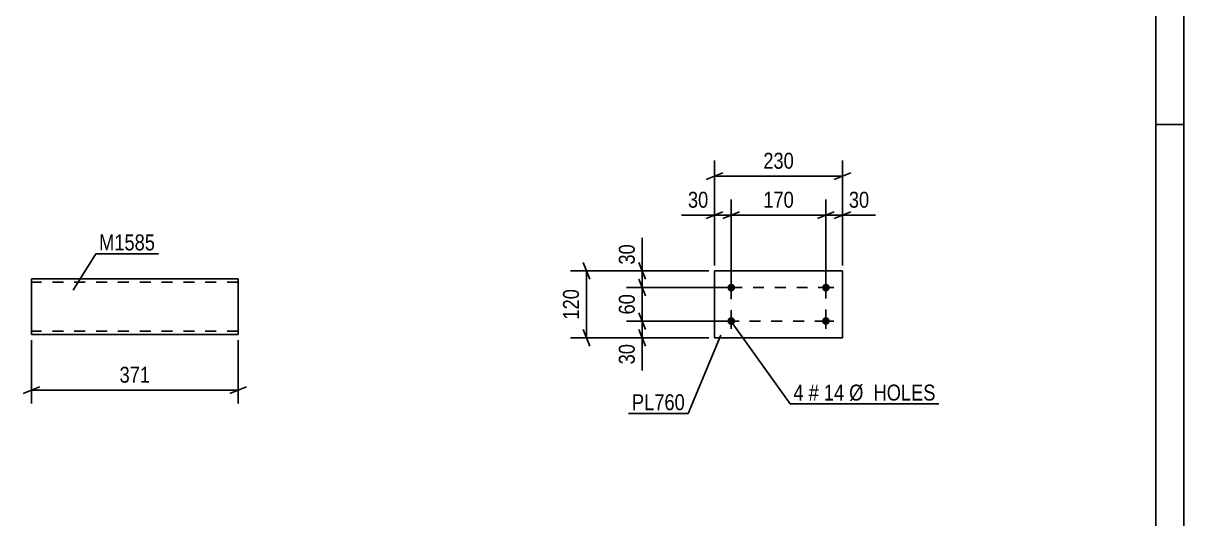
# Model space of a CAD drawing. Header units: millimetres. Extents: x 0 to 1189, y 0 to 841.
# Drawn here: x 980.6 to 1189, y 227.2 to 316.2 of the extents above; entities that cross this region are included whole.
import ezdxf

# ---------------------------------------------------------------- set-up
doc = ezdxf.new("R2010")
doc.units = ezdxf.units.MM
doc.linetypes.add('DXK_LINE_DOT2', pattern=[3.9198, 1.9599, -1.9599])
doc.styles.add('Arial Narrow', font='ARIALN.TTF', dxfattribs={"height": 0.2})

# ---------------------------------------------------------------- blocks, each defined once
blk = doc.blocks.new('Unknown-318890741-1126')
at = {"color": 5, "linetype": 'Continuous'}
for p, q in [((1189, 0), (1189, 841)), ((1184, 5), (1184, 836)), ((1189, 298), (1184, 298))]:
    blk.add_line(p, q, dxfattribs=at)
blk = doc.blocks.new('Part-318890741-19686 - 19685')
at = {"color": 2, "linetype": 'Continuous'}
for p, q in [((1104.73, 271.73), (1104.73, 259.73)), ((1104.73, 271.73), (1127.73, 271.73)), ((1127.73, 271.73), (1127.73, 259.73)), ((1104.73, 259.73), (1127.73, 259.73))]:
    blk.add_line(p, q, dxfattribs=at)
blk = doc.blocks.new('Bolt-318890741-19687 - 19685')
at = {"linetype": 'Continuous'}
for points in [[(1107.73, 268.03, -1), (1107.73, 269.43, -1)], [(1124.73, 268.03, -1), (1124.73, 269.43, -1)], [(1107.73, 262.03, -1), (1107.73, 263.43, -1)], [(1124.73, 262.03, -1), (1124.73, 263.43, -1)]]:
    blk.add_hatch(color=1, dxfattribs=at).paths.add_polyline_path(points)
at = {"color": 1, "linetype": 'Continuous'}
for p, q in [((1107.73, 270.13), (1107.73, 267.33)), ((1124.73, 270.13), (1124.73, 267.33)), ((1109.13, 268.73), (1106.33, 268.73)), ((1126.13, 268.73), (1123.33, 268.73)), ((1109.13, 262.73), (1106.33, 262.73)), ((1107.73, 264.13), (1107.73, 261.33)), ((1126.13, 262.73), (1123.33, 262.73)), ((1124.73, 264.13), (1124.73, 261.33))]:
    blk.add_line(p, q, dxfattribs=at)
blk = doc.blocks.new('Part-318890741-19702 - 19701')
at = {"color": 2, "linetype": 'Continuous'}
for p, q in [((1019.16, 270.31), (982.08, 270.31)), ((982.08, 270.31), (982.08, 260.4)), ((1019.16, 270.31), (1019.16, 260.31)), ((982.08, 260.31), (982.08, 260.4)), ((1019.16, 260.31), (982.08, 260.31))]:
    blk.add_line(p, q, dxfattribs=at)
at = {"color": 7, "linetype": 'DXK_LINE_DOT2'}
for p, q in [((1019.16, 269.71), (982.08, 269.71)), ((982.08, 260.91), (982.08, 260.95)), ((1019.16, 260.91), (982.08, 260.91)), ((1019.16, 260.91), (1019.16, 260.95))]:
    blk.add_line(p, q, dxfattribs=at)
blk = doc.blocks.new('Rectangle-318890741-30286 - 19685')
at = {"color": 1, "linetype": 'DXK_LINE_DOT2'}
blk.add_lwpolyline([(1107.73, 268.73), (1124.73, 268.73), (1124.73, 262.73), (1107.73, 262.73), (1107.73, 268.73)], close=True, dxfattribs=at)
blk = doc.blocks.new('StraightDimension-318890741-20201 - 19685')
at = {"color": 7, "linetype": 'Continuous'}
for p, q in [((1106.73, 262.73), (1088.9, 262.73)), ((1091.15, 264.23), (1092.35, 261.23)), ((1091.75, 259.73), (1091.75, 262.73)), ((1092.35, 258.23), (1091.15, 261.23)), ((1103.73, 259.73), (1088.9, 259.73))]:
    blk.add_line(p, q, dxfattribs=at)
at = {"color": 0}
blk.add_wipeout([(1091, 259.21), (1086.8, 259.21), (1086.8, 254.35), (1091, 254.35)], dxfattribs=at)
at = {"color": 7, "linetype": 'Continuous'}
blk.add_line((1091.75, 259.73), (1091.75, 253.83), dxfattribs=at)
blk.add_line((1091.75, 259.73), (1091.75, 253.83), dxfattribs=at)
at = {"color": 3, "style": 'Arial Narrow'}
blk.add_text('30', height=2.863, rotation=90.0002, dxfattribs=at).set_placement((1090.4, 254.95))
blk = doc.blocks.new('StraightDimension-318890741-20199 - 19685')
at = {"color": 7, "linetype": 'Continuous'}
for p, q in [((1091.15, 273.23), (1092.35, 270.23)), ((1103.73, 271.73), (1088.9, 271.73)), ((1091.75, 268.73), (1091.75, 271.73)), ((1092.35, 267.23), (1091.15, 270.23)), ((1106.73, 268.73), (1088.9, 268.73))]:
    blk.add_line(p, q, dxfattribs=at)
at = {"color": 0}
blk.add_wipeout([(1091, 277.12), (1086.8, 277.12), (1086.8, 272.26), (1091, 272.26)], dxfattribs=at)
at = {"color": 7, "linetype": 'Continuous'}
blk.add_line((1091.75, 271.73), (1091.75, 277.64), dxfattribs=at)
blk.add_line((1091.75, 271.73), (1091.75, 277.64), dxfattribs=at)
at = {"color": 3, "style": 'Arial Narrow'}
blk.add_text('30', height=2.863, rotation=90.0002, dxfattribs=at).set_placement((1090.4, 272.86))
blk = doc.blocks.new('StraightDimension-318890741-20200 - 19685')
at = {"color": 7, "linetype": 'Continuous'}
for p, q in [((1091.15, 270.23), (1092.35, 267.23)), ((1106.73, 268.73), (1088.9, 268.73)), ((1091.75, 262.73), (1091.75, 268.73)), ((1106.73, 262.73), (1088.9, 262.73)), ((1092.35, 261.23), (1091.15, 264.23))]:
    blk.add_line(p, q, dxfattribs=at)
at = {"color": 0}
blk.add_wipeout([(1091, 268.16), (1086.8, 268.16), (1086.8, 263.31), (1091, 263.31)], dxfattribs=at)
at = {"color": 3, "style": 'Arial Narrow'}
blk.add_text('60', height=2.863, rotation=90.0002, dxfattribs=at).set_placement((1090.4, 263.91))
blk = doc.blocks.new('StraightDimension-318890741-20211 - 19685')
at = {"color": 7, "linetype": 'Continuous'}
for p, q in [((1081.13, 273.23), (1082.33, 270.23)), ((1103.73, 271.73), (1078.88, 271.73)), ((1081.73, 259.73), (1081.73, 271.73)), ((1082.33, 258.23), (1081.13, 261.23)), ((1103.73, 259.73), (1078.88, 259.73))]:
    blk.add_line(p, q, dxfattribs=at)
at = {"color": 0}
blk.add_wipeout([(1080.98, 269.08), (1076.78, 269.08), (1076.78, 262.39), (1080.98, 262.39)], dxfattribs=at)
at = {"color": 3, "style": 'Arial Narrow'}
blk.add_text('120', height=2.863, rotation=90.0002, dxfattribs=at).set_placement((1080.38, 262.99))
blk = doc.blocks.new('StraightDimension-318890741-20215 - 19685')
at = {"color": 7, "linetype": 'Continuous'}
for p, q in [((1124.73, 269.73), (1124.73, 284.58)), ((1127.73, 272.73), (1127.73, 284.58)), ((1123.23, 281.13), (1126.23, 282.33)), ((1124.73, 281.73), (1127.73, 281.73)), ((1129.23, 282.33), (1126.23, 281.13))]:
    blk.add_line(p, q, dxfattribs=at)
at = {"color": 0}
blk.add_wipeout([(1133.11, 282.48), (1133.11, 286.68), (1128.25, 286.68), (1128.25, 282.48)], dxfattribs=at)
at = {"color": 7, "linetype": 'Continuous'}
blk.add_line((1127.73, 281.73), (1133.63, 281.73), dxfattribs=at)
blk.add_line((1127.73, 281.73), (1133.63, 281.73), dxfattribs=at)
at = {"color": 3, "style": 'Arial Narrow'}
blk.add_text('30', height=2.863, dxfattribs=at).set_placement((1128.85, 283.08))
blk = doc.blocks.new('StraightDimension-318890741-20216 - 19685')
at = {"color": 7, "linetype": 'Continuous'}
for p, q in [((1107.73, 269.73), (1107.73, 284.58)), ((1124.73, 269.73), (1124.73, 284.58)), ((1109.23, 282.33), (1106.23, 281.13)), ((1107.73, 281.73), (1124.73, 281.73)), ((1123.23, 281.13), (1126.23, 282.33))]:
    blk.add_line(p, q, dxfattribs=at)
at = {"color": 0}
blk.add_wipeout([(1119.57, 282.48), (1119.57, 286.68), (1112.89, 286.68), (1112.89, 282.48)], dxfattribs=at)
at = {"color": 3, "style": 'Arial Narrow'}
blk.add_text('170', height=2.863, dxfattribs=at).set_placement((1113.49, 283.08))
blk = doc.blocks.new('StraightDimension-318890741-20217 - 19685')
at = {"color": 7, "linetype": 'Continuous'}
for p, q in [((1104.73, 272.73), (1104.73, 284.58)), ((1107.73, 269.73), (1107.73, 284.58)), ((1103.23, 281.13), (1106.23, 282.33)), ((1104.73, 281.73), (1107.73, 281.73)), ((1109.23, 282.33), (1106.23, 281.13))]:
    blk.add_line(p, q, dxfattribs=at)
at = {"color": 0}
blk.add_wipeout([(1104.2, 282.48), (1104.2, 286.68), (1099.35, 286.68), (1099.35, 282.48)], dxfattribs=at)
at = {"color": 7, "linetype": 'Continuous'}
blk.add_line((1104.73, 281.73), (1098.82, 281.73), dxfattribs=at)
blk.add_line((1104.73, 281.73), (1098.82, 281.73), dxfattribs=at)
at = {"color": 3, "style": 'Arial Narrow'}
blk.add_text('30', height=2.863, dxfattribs=at).set_placement((1099.95, 283.08))
blk = doc.blocks.new('StraightDimension-318890741-20227 - 19685')
at = {"color": 7, "linetype": 'Continuous'}
for p, q in [((1104.73, 272.73), (1104.73, 291.58)), ((1127.73, 272.73), (1127.73, 291.58)), ((1106.23, 289.33), (1103.23, 288.13)), ((1104.73, 288.73), (1127.73, 288.73)), ((1126.23, 288.13), (1129.23, 289.33))]:
    blk.add_line(p, q, dxfattribs=at)
at = {"color": 0}
blk.add_wipeout([(1119.57, 289.48), (1119.57, 293.68), (1112.89, 293.68), (1112.89, 289.48)], dxfattribs=at)
at = {"color": 3, "style": 'Arial Narrow'}
blk.add_text('230', height=2.863, dxfattribs=at).set_placement((1113.49, 290.08))
blk = doc.blocks.new('StraightDimension-318890741-20239 - 19701')
at = {"color": 7, "linetype": 'Continuous'}
for p, q in [((982.08, 259.31), (982.08, 247.91)), ((1019.16, 259.31), (1019.16, 247.91)), ((983.58, 250.91), (980.58, 249.71)), ((982.08, 250.31), (1019.16, 250.31)), ((1017.66, 249.71), (1020.66, 250.91))]:
    blk.add_line(p, q, dxfattribs=at)
at = {"color": 0}
blk.add_wipeout([(1003.96, 251.06), (1003.96, 255.26), (997.28, 255.26), (997.28, 251.06)], dxfattribs=at)
at = {"color": 3, "style": 'Arial Narrow'}
blk.add_text('371', height=2.863, dxfattribs=at).set_placement((997.88, 251.66))
blk = doc.blocks.new('Mark-318890741-20578 - 19685')
at = {"color": 0}
blk.add_wipeout([(1099.4, 246.72), (1099.4, 249.72), (1089.9, 249.72), (1089.9, 246.72)], dxfattribs=at)
blk.add_wipeout([(1099.4, 246.72), (1099.4, 249.72), (1089.9, 249.72), (1089.9, 246.72)], dxfattribs=at)
at = {"color": 30, "linetype": 'Continuous'}
for p in [(1105.88, 260.2), (1089.3, 246.12)]:
    blk.add_line(p, (1100, 246.12), dxfattribs=at)
at = {"color": 3, "style": 'Arial Narrow'}
blk.add_text('PL760', height=2.863, dxfattribs=at).set_placement((1089.9, 246.72))
blk = doc.blocks.new('Mark-318890741-20581 - 19685')
at = {"color": 0}
blk.add_wipeout([(1120.73, 248.46), (1120.73, 251.46), (1118.9, 251.46), (1118.9, 248.46)], dxfattribs=at)
blk.add_wipeout([(1120.73, 248.46), (1120.73, 251.46), (1118.9, 251.46), (1118.9, 248.46)], dxfattribs=at)
at = {"color": 7, "linetype": 'Continuous'}
blk.add_line((1107.69, 262.67), (1118.3, 247.86), dxfattribs=at)
at = {"color": 0}
blk.add_wipeout([(1123.46, 248.46), (1123.46, 251.46), (1121.63, 251.46), (1121.63, 248.46)], dxfattribs=at)
blk.add_wipeout([(1123.46, 248.46), (1123.46, 251.46), (1121.63, 251.46), (1121.63, 248.46)], dxfattribs=at)
at = {"color": 3, "style": 'Arial Narrow'}
blk.add_text('4', height=2.86, dxfattribs=at).set_placement((1118.9, 248.46))
at = {"color": 0}
blk.add_wipeout([(1128.01, 248.46), (1128.01, 251.46), (1124.36, 251.46), (1124.36, 248.46)], dxfattribs=at)
blk.add_wipeout([(1128.01, 248.46), (1128.01, 251.46), (1124.36, 251.46), (1124.36, 248.46)], dxfattribs=at)
at = {"color": 3, "style": 'Arial Narrow'}
blk.add_text('#', height=2.86, dxfattribs=at).set_placement((1121.63, 248.46))
at = {"color": 0}
blk.add_wipeout([(1144.44, 248.46), (1144.44, 251.46), (1128.91, 251.46), (1128.91, 248.46)], dxfattribs=at)
blk.add_wipeout([(1144.44, 248.46), (1144.44, 251.46), (1128.91, 251.46), (1128.91, 248.46)], dxfattribs=at)
at = {"color": 7, "linetype": 'Continuous'}
blk.add_line((1118.3, 247.86), (1145.04, 247.86), dxfattribs=at)
at = {"color": 3, "style": 'Arial Narrow'}
for s, p in [('14', (1124.36, 248.46)), ('Ø  HOLES', (1128.91, 248.46))]:
    blk.add_text(s, height=2.863, dxfattribs=at).set_placement(p)
blk = doc.blocks.new('Mark-318890741-20585 - 19701')
at = {"color": 0}
blk.add_wipeout([(1004.26, 275.41), (1004.26, 278.41), (994.21, 278.41), (994.21, 275.41)], dxfattribs=at)
blk.add_wipeout([(1004.26, 275.41), (1004.26, 278.41), (994.21, 278.41), (994.21, 275.41)], dxfattribs=at)
at = {"color": 30, "linetype": 'Continuous'}
for p, q in [((989.53, 268.28), (993.61, 274.81)), ((993.61, 274.81), (1004.86, 274.81))]:
    blk.add_line(p, q, dxfattribs=at)
at = {"color": 3, "style": 'Arial Narrow'}
blk.add_text('M1585', height=2.863, dxfattribs=at).set_placement((994.21, 275.41))

msp = doc.modelspace()

# ---------------------------------------------------------------- block references
for name in ['Unknown-318890741-1126', 'Part-318890741-19686 - 19685', 'Part-318890741-19702 - 19701', 'Bolt-318890741-19687 - 19685', 'Rectangle-318890741-30286 - 19685']:
    msp.add_blockref(name, (0, 0))

# ---------------------------------------------------------------- next in the draw order: block references
for name in ['StraightDimension-318890741-20215 - 19685', 'Mark-318890741-20585 - 19701', 'StraightDimension-318890741-20199 - 19685', 'StraightDimension-318890741-20201 - 19685', 'StraightDimension-318890741-20239 - 19701']:
    msp.add_blockref(name, (0, 0))

# ---------------------------------------------------------------- next in the draw order: block references
msp.add_blockref('StraightDimension-318890741-20200 - 19685', (0, 0))

# ---------------------------------------------------------------- next in the draw order: block references
for name in ['StraightDimension-318890741-20216 - 19685', 'StraightDimension-318890741-20211 - 19685', 'Mark-318890741-20581 - 19685']:
    msp.add_blockref(name, (0, 0))

# ---------------------------------------------------------------- next in the draw order: block references
for name in ['StraightDimension-318890741-20217 - 19685', 'Mark-318890741-20578 - 19685']:
    msp.add_blockref(name, (0, 0))

# ---------------------------------------------------------------- next in the draw order: block references
msp.add_blockref('StraightDimension-318890741-20227 - 19685', (0, 0))

doc.saveas('drawing.dxf')
